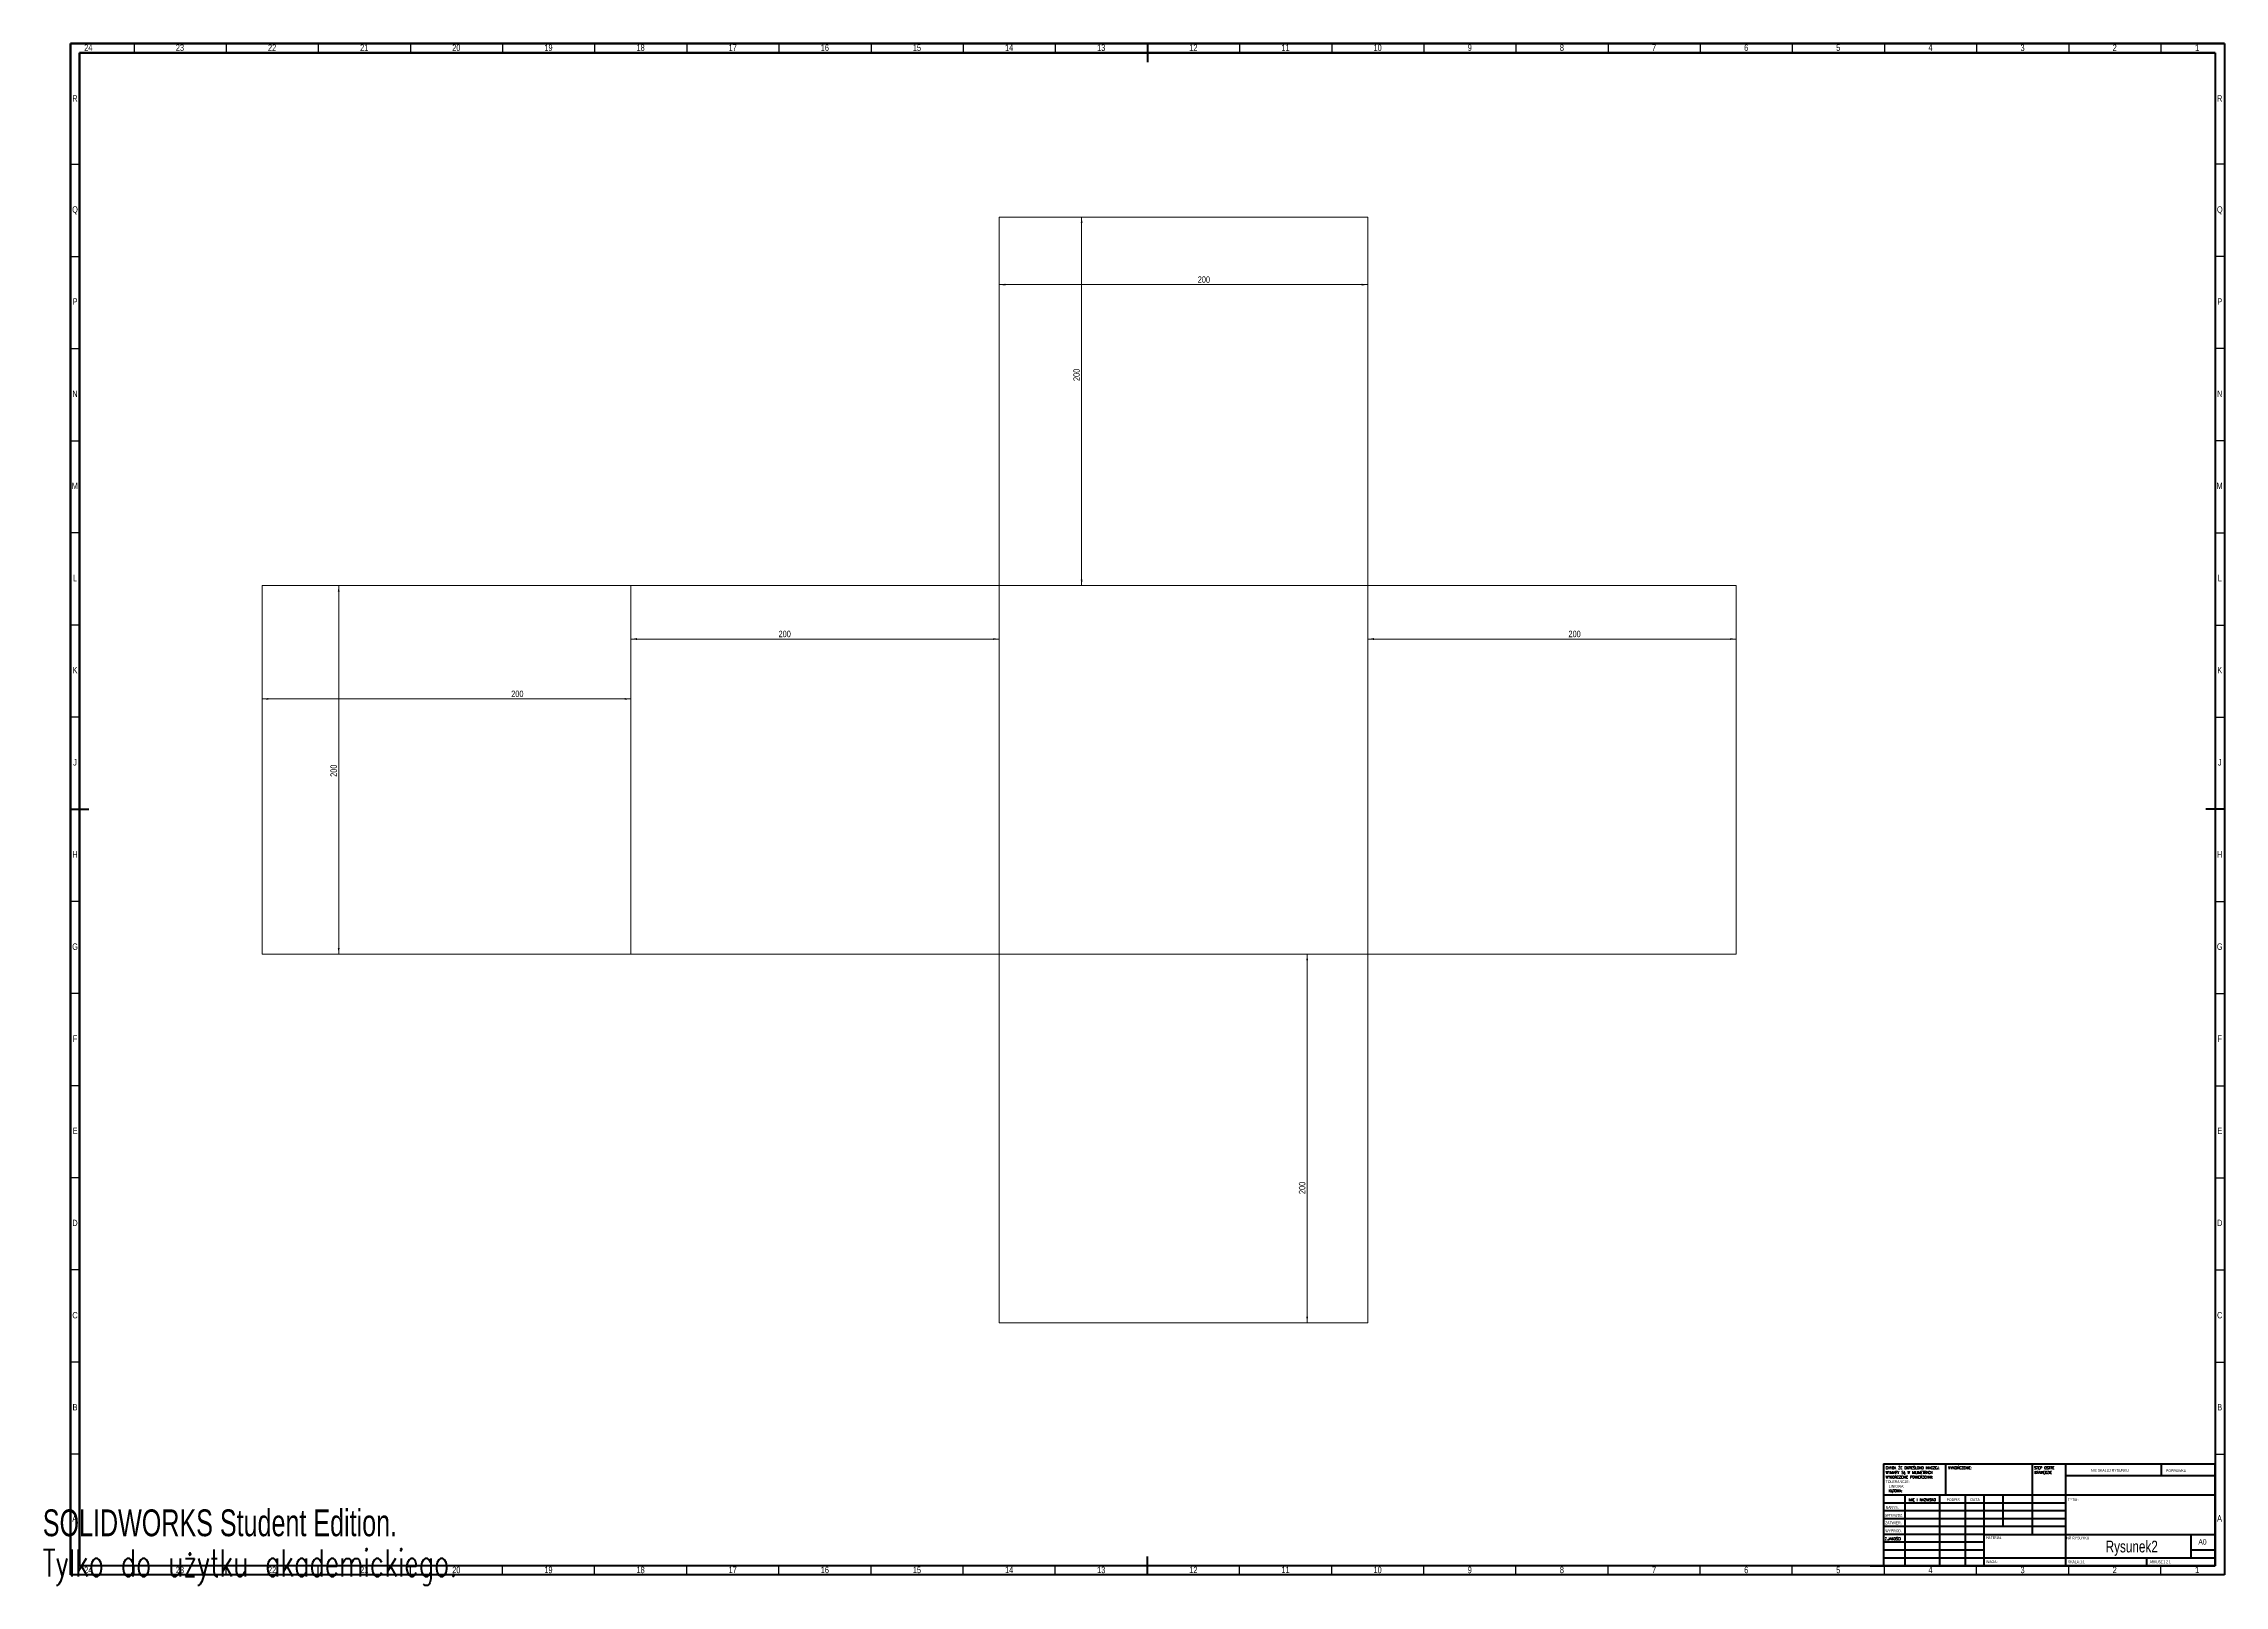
# Model space of a CAD drawing. Header units: millimetres. Extents: x 0 to 1184, y -1 to 836.
import ezdxf

# ---------------------------------------------------------------- set-up
doc = ezdxf.new("R2010")
doc.units = ezdxf.units.MM
doc.styles.add('SLDTEXTSTYLE0', font='TXT', dxfattribs={"width": 0.75})
doc.styles.add('SLDTEXTSTYLE1', font='TXT', dxfattribs={"width": 0.75, "bigfont": 'bigfont'})
doc.styles.add('SLDTEXTSTYLE2', font='TXT', dxfattribs={"width": 0.6875})
doc.styles.add('SLDTEXTSTYLE3', font='TXT', dxfattribs={"width": 0.7})
doc.styles.add('SLDTEXTSTYLE4', font='TXT', dxfattribs={"width": 0.7, "bigfont": 'bigfont'})
doc.dimstyles.new('SLDDIMSTYLE0', dxfattribs={"dimtxt": 3.5, "dimasz": 3.302, "dimexe": 0, "dimexo": 0.0625, "dimgap": 0.875, "dimtad": 1, "dimrnd": 1e-09, "dimzin": 12, "dimdsep": 46, "dimtxsty": 'SLDTEXTSTYLE0', "dimsah": 1, "dimcen": 0.09, "dimadec": 0, "dimazin": 3, "dimtfac": 1, "dimtofl": 0, "dimtmove": 0, "dimatfit": 3, "dimfxl": 0, "dimfrac": 2, "dimtolj": 1, "dimtzin": 12, "dimarcsym": 0})

# ---------------------------------------------------------------- blocks, each defined once
blk = doc.blocks.new('_D')
at = {"color": 7, "linetype": 'Continuous', "lineweight": 0}
for p, q in [((120.1, 541.9), (161.6, 541.9)), ((160.6, 541.9), (160.6, 341.9)), ((120.1, 341.9), (161.6, 341.9))]:
    blk.add_line(p, q, dxfattribs=at)
for points in [[(160.6, 541.9), (160.1, 538.6), (161.1, 538.6)], [(160.6, 341.9), (161.1, 345.2), (160.1, 345.2)]]:
    blk.add_solid(points, dxfattribs=at)
at = {"color": 7, "linetype": 'Continuous', "lineweight": 0, "insert": (156.1, 438.1), "char_height": 3.5, "attachment_point": 1, "rotation": 90, "style": 'SLDTEXTSTYLE0'}
blk.add_mtext('200', dxfattribs=at)
blk = doc.blocks.new('_D_1')
at = {"color": 7, "linetype": 'Continuous', "lineweight": 0}
for p, q in [((519.1, 740.9), (519.1, 704.2)), ((719.1, 740.9), (719.1, 704.2)), ((519.1, 705.2), (719.1, 705.2))]:
    blk.add_line(p, q, dxfattribs=at)
for points in [[(519.1, 705.2), (522.4, 704.7), (522.4, 705.7)], [(719.1, 705.2), (715.8, 705.7), (715.8, 704.7)]]:
    blk.add_solid(points, dxfattribs=at)
at = {"color": 7, "linetype": 'Continuous', "lineweight": 0, "insert": (626.8, 709.7), "char_height": 3.5, "attachment_point": 1, "style": 'SLDTEXTSTYLE0'}
blk.add_mtext('200', dxfattribs=at)
blk = doc.blocks.new('_D_2')
at = {"color": 7, "linetype": 'Continuous', "lineweight": 0}
for p, q in [((119.1, 540.9), (119.1, 479.4)), ((319.1, 540.9), (319.1, 479.4)), ((119.1, 480.4), (319.1, 480.4))]:
    blk.add_line(p, q, dxfattribs=at)
for points in [[(119.1, 480.4), (122.4, 479.9), (122.4, 480.9)], [(319.1, 480.4), (315.8, 480.9), (315.8, 479.9)]]:
    blk.add_solid(points, dxfattribs=at)
at = {"color": 7, "linetype": 'Continuous', "lineweight": 0, "insert": (254.2, 484.9), "char_height": 3.5, "attachment_point": 1, "style": 'SLDTEXTSTYLE0'}
blk.add_mtext('200', dxfattribs=at)
blk = doc.blocks.new('_D_3')
at = {"color": 7, "linetype": 'Continuous', "lineweight": 0}
for p, q in [((319.1, 540.9), (319.1, 511.9)), ((519.1, 540.9), (519.1, 511.9)), ((319.1, 512.9), (519.1, 512.9))]:
    blk.add_line(p, q, dxfattribs=at)
for points in [[(319.1, 512.9), (322.4, 512.4), (322.4, 513.4)], [(519.1, 512.9), (515.8, 513.4), (515.8, 512.4)]]:
    blk.add_solid(points, dxfattribs=at)
at = {"color": 7, "linetype": 'Continuous', "lineweight": 0, "insert": (399.3, 517.4), "char_height": 3.5, "attachment_point": 1, "style": 'SLDTEXTSTYLE0'}
blk.add_mtext('200', dxfattribs=at)
blk = doc.blocks.new('_D_4')
at = {"color": 7, "linetype": 'Continuous', "lineweight": 0}
for p, q in [((719.1, 540.9), (719.1, 511.9)), ((919.1, 540.9), (919.1, 511.9)), ((719.1, 512.9), (919.1, 512.9))]:
    blk.add_line(p, q, dxfattribs=at)
for points in [[(719.1, 512.9), (722.4, 512.4), (722.4, 513.4)], [(919.1, 512.9), (915.8, 513.4), (915.8, 512.4)]]:
    blk.add_solid(points, dxfattribs=at)
at = {"color": 7, "linetype": 'Continuous', "lineweight": 0, "insert": (828, 517.4), "char_height": 3.5, "attachment_point": 1, "style": 'SLDTEXTSTYLE0'}
blk.add_mtext('200', dxfattribs=at)
blk = doc.blocks.new('_D_5')
at = {"color": 7, "linetype": 'Continuous', "lineweight": 0}
for p, q in [((718.1, 341.9), (685.2, 341.9)), ((686.2, 341.9), (686.2, 141.9)), ((718.1, 141.9), (685.2, 141.9))]:
    blk.add_line(p, q, dxfattribs=at)
for points in [[(686.2, 341.9), (685.7, 338.6), (686.7, 338.6)], [(686.2, 141.9), (686.7, 145.2), (685.7, 145.2)]]:
    blk.add_solid(points, dxfattribs=at)
at = {"color": 7, "linetype": 'Continuous', "lineweight": 0, "insert": (681.7, 211.7), "char_height": 3.5, "attachment_point": 1, "rotation": 90, "style": 'SLDTEXTSTYLE0'}
blk.add_mtext('200', dxfattribs=at)
blk = doc.blocks.new('_D_6')
at = {"color": 7, "linetype": 'Continuous', "lineweight": 0}
for p, q in [((520.1, 741.9), (564.8, 741.9)), ((563.8, 541.9), (563.8, 741.9)), ((520.1, 541.9), (564.8, 541.9))]:
    blk.add_line(p, q, dxfattribs=at)
for points in [[(563.8, 741.9), (563.3, 738.6), (564.3, 738.6)], [(563.8, 541.9), (564.3, 545.2), (563.3, 545.2)]]:
    blk.add_solid(points, dxfattribs=at)
at = {"color": 7, "linetype": 'Continuous', "lineweight": 0, "insert": (559.3, 652.9), "char_height": 3.5, "attachment_point": 1, "rotation": 90, "style": 'SLDTEXTSTYLE0'}
blk.add_mtext('200', dxfattribs=at)
blk = doc.blocks.new('SW_NOTE_0')
at = {"color": 0, "linetype": 'Continuous', "lineweight": 0, "char_height": 1.5, "attachment_point": 1}
for s, insert, style in [('CHYBA ŻE OKREŚLONO INACZEJ:', (0, 1.9), 'SLDTEXTSTYLE1'), ('TOLERANCJE:', (0, -5.6), 'SLDTEXTSTYLE0'), ('WYMIARY SĄ W MILIMETRACH', (0, -0.6), 'SLDTEXTSTYLE1'), ('WYKOŃCZENIE POWIERZCHNI:', (0, -3.1), 'SLDTEXTSTYLE1'), ('LINIOWA:', (1.7, -8.1), 'SLDTEXTSTYLE0'), ('KĄTOWA:', (1.7, -10.6), 'SLDTEXTSTYLE1')]:
    blk.add_mtext(s, dxfattribs=dict(at, insert=insert, style=style))
blk = doc.blocks.new('SW_NOTE_1')
at = {"color": 0, "linetype": 'Continuous', "lineweight": 0, "char_height": 1.5, "attachment_point": 1, "style": 'SLDTEXTSTYLE1'}
for s, insert in [('STĘP OSTRE', (0, 1.9)), ('KRAWĘDZIE', (0, -0.6))]:
    blk.add_mtext(s, dxfattribs=dict(at, insert=insert))

msp = doc.modelspace()

# ---------------------------------------------------------------- linework, layer by layer
at = {"color": 7, "linetype": 'Continuous', "lineweight": 60}
for p, q in [((15, 836), (1184, 836)), ((15, 5), (15, 836)), ((15, 836), (15, 5)), ((1184, 836), (15, 836)), ((20, 831), (1179, 831)), ((20, 10), (20, 831)), ((20, 831), (20, 10)), ((1179, 831), (20, 831)), ((599.5, 836), (599.5, 826)), ((599.5, 836), (599.5, 826)), ((1179, 831), (1179, 10)), ((1184, 836), (1184, 5)), ((15, 420.5), (25, 420.5)), ((15, 420.5), (25, 420.5)), ((1184, 420.5), (1174, 420.5)), ((1179, 10), (1179, 65.25)), ((1179, 65.25), (1179, 10)), ((599.5, 5), (599.5, 15)), ((1184, 5), (15, 5)), ((1179, 10), (20, 10)), ((991.8, 10), (1179, 10))]:
    msp.add_line(p, q, dxfattribs=at)
at = {"color": 7, "linetype": 'Continuous', "lineweight": 30}
for p, q in [((49.5, 836), (49.5, 831)), ((99.5, 836), (99.5, 831)), ((149.5, 836), (149.5, 831)), ((199.5, 836), (199.5, 831)), ((249.5, 836), (249.5, 831)), ((299.5, 836), (299.5, 831)), ((349.5, 836), (349.5, 831)), ((399.5, 836), (399.5, 831)), ((449.5, 836), (449.5, 831)), ((499.5, 836), (499.5, 831)), ((549.5, 836), (549.5, 831)), ((649.5, 836), (649.5, 831)), ((699.5, 836), (699.5, 831)), ((749.5, 836), (749.5, 831)), ((799.5, 836), (799.5, 831)), ((849.5, 836), (849.5, 831)), ((899.5, 836), (899.5, 831)), ((949.5, 836), (949.5, 831)), ((999.6, 836), (999.6, 831)), ((1049.5, 836), (1049.5, 831)), ((1099.5, 836), (1099.5, 831)), ((1149.5, 836), (1149.5, 831)), ((15, 770.5), (20, 770.5)), ((1184, 770.5), (1179, 770.5)), ((15, 720.5), (20, 720.5)), ((1184, 720.5), (1179, 720.5)), ((15, 670.5), (20, 670.5)), ((1184, 670.5), (1179, 670.5)), ((15, 620.5), (20, 620.5)), ((1184, 620.5), (1179, 620.5)), ((20, 570.5), (15, 570.5)), ((1179, 570.5), (1184, 570.5)), ((20, 520.5), (15, 520.5)), ((1179, 520.5), (1184, 520.5)), ((20, 470.5), (15, 470.5)), ((1179, 470.5), (1184, 470.5)), ((20, 370.5), (15, 370.5)), ((1179, 370.5), (1184, 370.5)), ((20, 320.5), (15, 320.5)), ((1179, 320.5), (1184, 320.5)), ((20, 270.5), (15, 270.5)), ((1179, 270.5), (1184, 270.5)), ((20, 220.5), (15, 220.5)), ((1179, 220.5), (1184, 220.5)), ((20, 170.5), (15, 170.5)), ((1179, 170.5), (1184, 170.5)), ((20, 120.5), (15, 120.5)), ((1179, 120.5), (1184, 120.5)), ((20, 70.5), (15, 70.5)), ((1179, 70.5), (1184, 70.5)), ((49.5, 5), (49.5, 10)), ((99.5, 5), (99.5, 10)), ((149.5, 5), (149.5, 10)), ((199.5, 5), (199.5, 10)), ((249.5, 5), (249.5, 10)), ((299.5, 5), (299.5, 10)), ((349.5, 5), (349.5, 10)), ((399.5, 5), (399.5, 10)), ((449.5, 5), (449.5, 10)), ((499.5, 5), (499.5, 10)), ((549.5, 5), (549.5, 10)), ((649.5, 5), (649.5, 10)), ((699.5, 5), (699.5, 10)), ((749.5, 5), (749.5, 10)), ((799.5, 5), (799.5, 10)), ((849.5, 5), (849.5, 10)), ((899.5, 5), (899.5, 10)), ((949.5, 5), (949.5, 10)), ((999.6, 5), (999.6, 10)), ((1049.5, 5), (1049.5, 10)), ((1099.5, 5), (1099.5, 10)), ((1149.5, 5), (1149.5, 10))]:
    msp.add_line(p, q, dxfattribs=at)
at = {"color": 7, "linetype": 'Continuous', "lineweight": 0}
for p, q in [((519.055, 541.874), (519.055, 741.874)), ((519.055, 741.874), (719.055, 741.874)), ((719.055, 541.874), (719.055, 741.874)), ((119.055, 541.874), (319.055, 541.874)), ((119.055, 541.874), (119.055, 341.874)), ((319.055, 541.874), (319.055, 341.874)), ((319.055, 541.874), (519.055, 541.874)), ((319.055, 541.874), (319.055, 341.874)), ((519.055, 541.874), (519.055, 341.874)), ((519.055, 541.874), (719.055, 541.874)), ((519.055, 541.874), (519.055, 341.874)), ((519.055, 541.874), (719.055, 541.874)), ((719.055, 541.874), (719.055, 341.874)), ((719.055, 541.874), (919.055, 541.874)), ((719.055, 541.874), (719.055, 341.874)), ((919.055, 541.874), (919.055, 341.874)), ((119.055, 341.874), (319.055, 341.874)), ((319.055, 341.874), (519.055, 341.874)), ((519.055, 341.874), (719.055, 341.874)), ((519.055, 341.874), (719.055, 341.874)), ((519.055, 341.874), (519.055, 141.874)), ((719.055, 341.874), (919.055, 341.874)), ((719.055, 341.874), (719.055, 141.874)), ((519.055, 141.874), (719.055, 141.874))]:
    msp.add_line(p, q, dxfattribs=at)
at = {"color": 7, "linetype": 'Continuous', "lineweight": 40}
for p, q in [((999, 65.25), (1179, 65.25)), ((999, 65.25), (999, 10)), ((1032.8, 48.25), (1032.8, 65.25)), ((1079.6, 65.25), (1079.6, 27)), ((1097.8, 65.25), (1097.8, 10)), ((1149.8, 58.875), (1149.8, 65.25)), ((1179, 48.25), (999, 48.25)), ((1010.564, 48.25), (1010.564, 10)), ((1029.442, 48.25), (1029.442, 10)), ((1043.399, 48.25), (1043.399, 10)), ((1053.6, 10), (1053.6, 48.25)), ((1064, 31.25), (1064, 48.25)), ((1179, 58.875), (1097.8, 58.875)), ((1097.8, 44), (999, 44)), ((1097.8, 39.75), (999, 39.75)), ((1097.8, 35.5), (999, 35.5)), ((1097.8, 31.25), (999, 31.25)), ((1053.6, 27), (999, 27)), ((1053.6, 27), (1179, 27)), ((1166, 14.25), (1166, 27)), ((1053.6, 22.75), (999, 22.75)), ((1053.6, 18.5), (999, 18.5)), ((999, 14.25), (1179, 14.25)), ((1142, 10), (1142, 14.25)), ((1179, 18.5), (1166, 18.5))]:
    msp.add_line(p, q, dxfattribs=at)

# ---------------------------------------------------------------- block references
at = {"color": 7, "linetype": 'Continuous', "lineweight": 0}
for name, p in [('SW_NOTE_0', (1000.182, 61.987)), ('SW_NOTE_1', (1080.821, 61.987))]:
    msp.add_blockref(name, p, dxfattribs=at)

# ---------------------------------------------------------------- texts
for s, insert, char_height, attachment_point, style in [('24', (24.68, 835.544), 3.5, 2, 'SLDTEXTSTYLE0'), ('23', (74.43, 835.544), 3.5, 2, 'SLDTEXTSTYLE0'), ('22', (124.43, 835.544), 3.5, 2, 'SLDTEXTSTYLE0'), ('21', (174.43, 835.544), 3.5, 2, 'SLDTEXTSTYLE0'), ('20', (224.43, 835.544), 3.5, 2, 'SLDTEXTSTYLE0'), ('19', (274.43, 835.544), 3.5, 2, 'SLDTEXTSTYLE0'), ('18', (324.43, 835.544), 3.5, 2, 'SLDTEXTSTYLE0'), ('17', (374.43, 835.544), 3.5, 2, 'SLDTEXTSTYLE0'), ('16', (424.43, 835.544), 3.5, 2, 'SLDTEXTSTYLE0'), ('15', (474.43, 835.544), 3.5, 2, 'SLDTEXTSTYLE0'), ('14', (524.43, 835.544), 3.5, 2, 'SLDTEXTSTYLE0'), ('13', (574.43, 835.544), 3.5, 2, 'SLDTEXTSTYLE0'), ('12', (624.43, 835.544), 3.5, 2, 'SLDTEXTSTYLE0'), ('11', (674.43, 835.544), 3.5, 2, 'SLDTEXTSTYLE0'), ('10', (724.43, 835.544), 3.5, 2, 'SLDTEXTSTYLE0'), ('9', (774.465, 835.544), 3.5, 2, 'SLDTEXTSTYLE0'), ('8', (824.465, 835.544), 3.5, 2, 'SLDTEXTSTYLE0'), ('7', (874.465, 835.544), 3.5, 2, 'SLDTEXTSTYLE0'), ('6', (924.465, 835.544), 3.5, 2, 'SLDTEXTSTYLE0'), ('5', (974.465, 835.544), 3.5, 2, 'SLDTEXTSTYLE0'), ('4', (1024.465, 835.544), 3.5, 2, 'SLDTEXTSTYLE0'), ('3', (1074.465, 835.544), 3.5, 2, 'SLDTEXTSTYLE0'), ('2', (1124.465, 835.544), 3.5, 2, 'SLDTEXTSTYLE0'), ('1', (1169.215, 835.544), 3.5, 2, 'SLDTEXTSTYLE0'), ('R', (17.45, 807.985), 3.5, 2, 'SLDTEXTSTYLE0'), ('R', (1181.45, 807.985), 3.5, 2, 'SLDTEXTSTYLE0'), ('Q', (17.491, 747.735), 3.5, 2, 'SLDTEXTSTYLE0'), ('Q', (1181.491, 747.735), 3.5, 2, 'SLDTEXTSTYLE0'), ('P', (17.487, 697.794), 3.5, 2, 'SLDTEXTSTYLE0'), ('P', (1181.487, 697.794), 3.5, 2, 'SLDTEXTSTYLE0'), ('N', (17.47, 647.735), 3.5, 2, 'SLDTEXTSTYLE0'), ('N', (1181.47, 647.735), 3.5, 2, 'SLDTEXTSTYLE0'), ('M', (17.38, 597.794), 3.5, 2, 'SLDTEXTSTYLE0'), ('M', (1181.38, 597.794), 3.5, 2, 'SLDTEXTSTYLE0'), ('L', (17.462, 547.735), 3.5, 2, 'SLDTEXTSTYLE0'), ('L', (1181.462, 547.735), 3.5, 2, 'SLDTEXTSTYLE0'), ('K', (17.489, 497.794), 3.5, 2, 'SLDTEXTSTYLE0'), ('K', (1181.489, 497.794), 3.5, 2, 'SLDTEXTSTYLE0'), ('J', (17.468, 447.735), 3.5, 2, 'SLDTEXTSTYLE0'), ('J', (1181.468, 447.735), 3.5, 2, 'SLDTEXTSTYLE0'), ('H', (17.491, 397.794), 3.5, 2, 'SLDTEXTSTYLE0'), ('H', (1181.491, 397.794), 3.5, 2, 'SLDTEXTSTYLE0'), ('G', (17.489, 347.735), 3.5, 2, 'SLDTEXTSTYLE0'), ('G', (1181.489, 347.735), 3.5, 2, 'SLDTEXTSTYLE0'), ('F', (17.464, 297.794), 3.5, 2, 'SLDTEXTSTYLE0'), ('F', (1181.464, 297.794), 3.5, 2, 'SLDTEXTSTYLE0'), ('E', (17.506, 247.735), 3.5, 2, 'SLDTEXTSTYLE0'), ('E', (1181.506, 247.735), 3.5, 2, 'SLDTEXTSTYLE0'), ('D', (17.46, 197.794), 3.5, 2, 'SLDTEXTSTYLE0'), ('D', (1181.46, 197.794), 3.5, 2, 'SLDTEXTSTYLE0'), ('C', (17.464, 147.735), 3.5, 2, 'SLDTEXTSTYLE0'), ('C', (1181.464, 147.735), 3.5, 2, 'SLDTEXTSTYLE0'), ('B', (17.473, 97.794), 3.5, 2, 'SLDTEXTSTYLE0'), ('B', (1181.473, 97.794), 3.5, 2, 'SLDTEXTSTYLE0'), ('WYKOŃCZENIE:', (1034.123, 63.921), 1.5, 1, 'SLDTEXTSTYLE1'), ('NIE SKALUJ RYSUNKU', (1111.615, 62.533), 1.5, 1, 'SLDTEXTSTYLE0'), ('POPRAWKA', (1152.328, 62.335), 1.5, 1, 'SLDTEXTSTYLE0'), ('A', (17.36, 37.485), 3.5, 2, 'SLDTEXTSTYLE0'), ('SPRAWDZ.', (999.735, 38.162), 1.5, 1, 'SLDTEXTSTYLE0'), ('NARYS.', (1000.182, 42.385), 1.5, 1, 'SLDTEXTSTYLE0'), ('IMIĘ I NAZWISKO', (1012.617, 46.576), 1.5, 1, 'SLDTEXTSTYLE1'), ('PODPIS', (1033.268, 46.576), 1.5, 1, 'SLDTEXTSTYLE0'), ('DATA', (1046.215, 46.576), 1.5, 1, 'SLDTEXTSTYLE0'), ('TYTUŁ:', (1099.079, 46.576), 1.5, 1, 'SLDTEXTSTYLE1'), ('A', (1181.36, 37.485), 3.5, 2, 'SLDTEXTSTYLE0'), ('Z.JAKOŚCI', (999.669, 25.35), 1.5, 1, 'SLDTEXTSTYLE1'), ('ZATWIER.', (999.839, 34.066), 1.5, 1, 'SLDTEXTSTYLE0'), ('WYPROD.', (999.99, 29.716), 1.5, 1, 'SLDTEXTSTYLE0'), ('MATERIAŁ:', (1054.646, 25.986), 1.5, 1, 'SLDTEXTSTYLE1'), ('NR RYSUNKU', (1098.209, 25.843), 1.5, 1, 'SLDTEXTSTYLE0'), ('Rysunek2', (1133.721, 23.607), 6.35, 2, 'SLDTEXTSTYLE0'), ('A0', (1169.871, 24.406), 2.9104, 1, 'SLDTEXTSTYLE0'), ('WAGA:', (1054.618, 12.949), 1.4986, 1, 'SLDTEXTSTYLE0'), ('SKALA:1:1', (1099.074, 12.9), 1.5, 1, 'SLDTEXTSTYLE0'), ('ARKUSZ 1 Z 1', (1143.478, 12.9), 1.5, 1, 'SLDTEXTSTYLE2'), ('24', (24.68, 9.485), 3.5, 2, 'SLDTEXTSTYLE0'), ('23', (74.43, 9.485), 3.5, 2, 'SLDTEXTSTYLE0'), ('22', (124.43, 9.485), 3.5, 2, 'SLDTEXTSTYLE0'), ('21', (174.43, 9.485), 3.5, 2, 'SLDTEXTSTYLE0'), ('20', (224.43, 9.485), 3.5, 2, 'SLDTEXTSTYLE0'), ('19', (274.43, 9.485), 3.5, 2, 'SLDTEXTSTYLE0'), ('18', (324.43, 9.485), 3.5, 2, 'SLDTEXTSTYLE0'), ('17', (374.43, 9.485), 3.5, 2, 'SLDTEXTSTYLE0'), ('16', (424.43, 9.485), 3.5, 2, 'SLDTEXTSTYLE0'), ('15', (474.43, 9.485), 3.5, 2, 'SLDTEXTSTYLE0'), ('14', (524.43, 9.485), 3.5, 2, 'SLDTEXTSTYLE0'), ('13', (574.43, 9.485), 3.5, 2, 'SLDTEXTSTYLE0'), ('12', (624.43, 9.485), 3.5, 2, 'SLDTEXTSTYLE0'), ('11', (674.43, 9.485), 3.5, 2, 'SLDTEXTSTYLE0'), ('10', (724.43, 9.485), 3.5, 2, 'SLDTEXTSTYLE0'), ('9', (774.465, 9.485), 3.5, 2, 'SLDTEXTSTYLE0'), ('8', (824.465, 9.485), 3.5, 2, 'SLDTEXTSTYLE0'), ('7', (874.465, 9.485), 3.5, 2, 'SLDTEXTSTYLE0'), ('6', (924.465, 9.485), 3.5, 2, 'SLDTEXTSTYLE0'), ('5', (974.465, 9.485), 3.5, 2, 'SLDTEXTSTYLE0'), ('4', (1024.465, 9.485), 3.5, 2, 'SLDTEXTSTYLE0'), ('3', (1074.465, 9.485), 3.5, 2, 'SLDTEXTSTYLE0'), ('2', (1124.465, 9.485), 3.5, 2, 'SLDTEXTSTYLE0'), ('1', (1169.215, 9.485), 3.5, 2, 'SLDTEXTSTYLE0')]:
    msp.add_mtext(s, dxfattribs=dict(at, insert=insert, char_height=char_height, attachment_point=attachment_point, style=style))
at = {"color": 7, "linetype": 'Continuous', "char_height": 14.5493, "attachment_point": 1}
for s, insert, style in [('SOLIDWORKS Student Edition.', (0, 40.579), 'SLDTEXTSTYLE3'), ('Tylko do użytku akademickiego.', (0, 18.755), 'SLDTEXTSTYLE4')]:
    msp.add_mtext(s, dxfattribs=dict(at, insert=insert, style=style))

# ---------------------------------------------------------------- dimensions: what is measured, and where the dimension line sits
at = {"color": 7, "linetype": 'Continuous', "lineweight": 0}
for base, p1, p2, picture, middle in [((719.055, 705.166), (519.055, 741.874), (719.055, 741.874), '_D_1', (630.647, 705.166)), ((319.055, 480.394), (119.055, 541.874), (319.055, 541.874), '_D_2', (258.084, 480.394)), ((519.055, 512.884), (319.055, 541.874), (519.055, 541.874), '_D_3', (403.218, 512.884)), ((919.055, 512.884), (719.055, 541.874), (919.055, 541.874), '_D_4', (831.86, 512.884))]:
    dim = msp.add_linear_dim(base=base, p1=p1, p2=p2, dimstyle='SLDDIMSTYLE0', dxfattribs=at)
    dim.commit()
    dim.dimension.update_dxf_attribs({"geometry": picture, "text_midpoint": middle, "dimtype": 160})
for base, p1, p2, picture, middle in [((563.805, 741.874), (519.055, 541.874), (519.055, 741.874), '_D_6', (563.805, 656.816)), ((160.597, 341.874), (119.055, 541.874), (119.055, 341.874), '_D', (160.597, 441.981)), ((686.184, 141.874), (719.055, 341.874), (719.055, 141.874), '_D_5', (686.184, 215.582))]:
    dim = msp.add_linear_dim(base=base, p1=p1, p2=p2, angle=90, dimstyle='SLDDIMSTYLE0', dxfattribs=at)
    dim.commit()
    dim.dimension.update_dxf_attribs({"geometry": picture, "text_midpoint": middle, "dimtype": 160})

doc.saveas('drawing.dxf')
